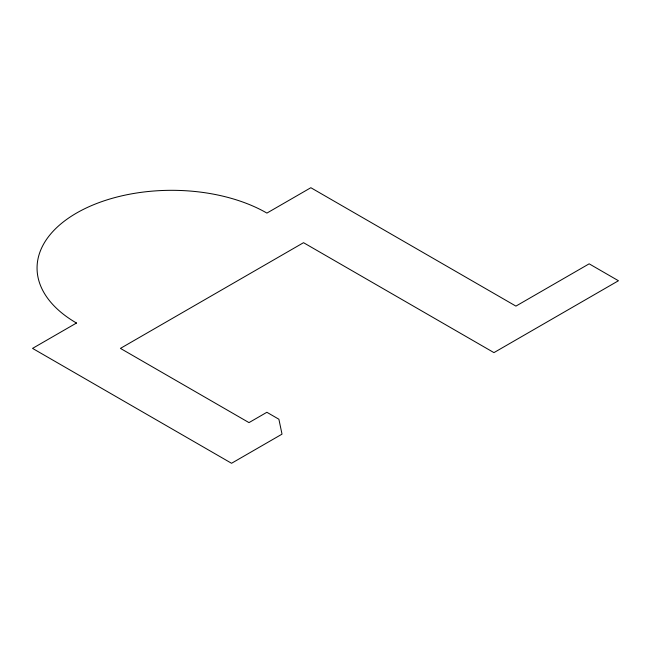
<?xml version="1.0" encoding="UTF-8"?>
<svg xmlns="http://www.w3.org/2000/svg" width="651" height="651" viewBox="0 0 651 651"><rect width="100%" height="100%" fill="white"/><g stroke="black" fill="none" stroke-linecap="round" stroke-linejoin="round"><path stroke-width="0.98" d="M76.492 323.026L32.55 348.391L231.544 463.284L282.021 434.144L278.888 419.228L266.877 412.286L248.991 422.613L120.435 348.391L303.529 242.685L493.946 352.622L618.45 280.744L589.155 263.826L515.918 306.108L310.852 187.716L266.91 213.089A134.643 77.738 0 0 0 76.492 213.089A134.643 77.738 0 0 0 76.492 323.026"/></g></svg>
